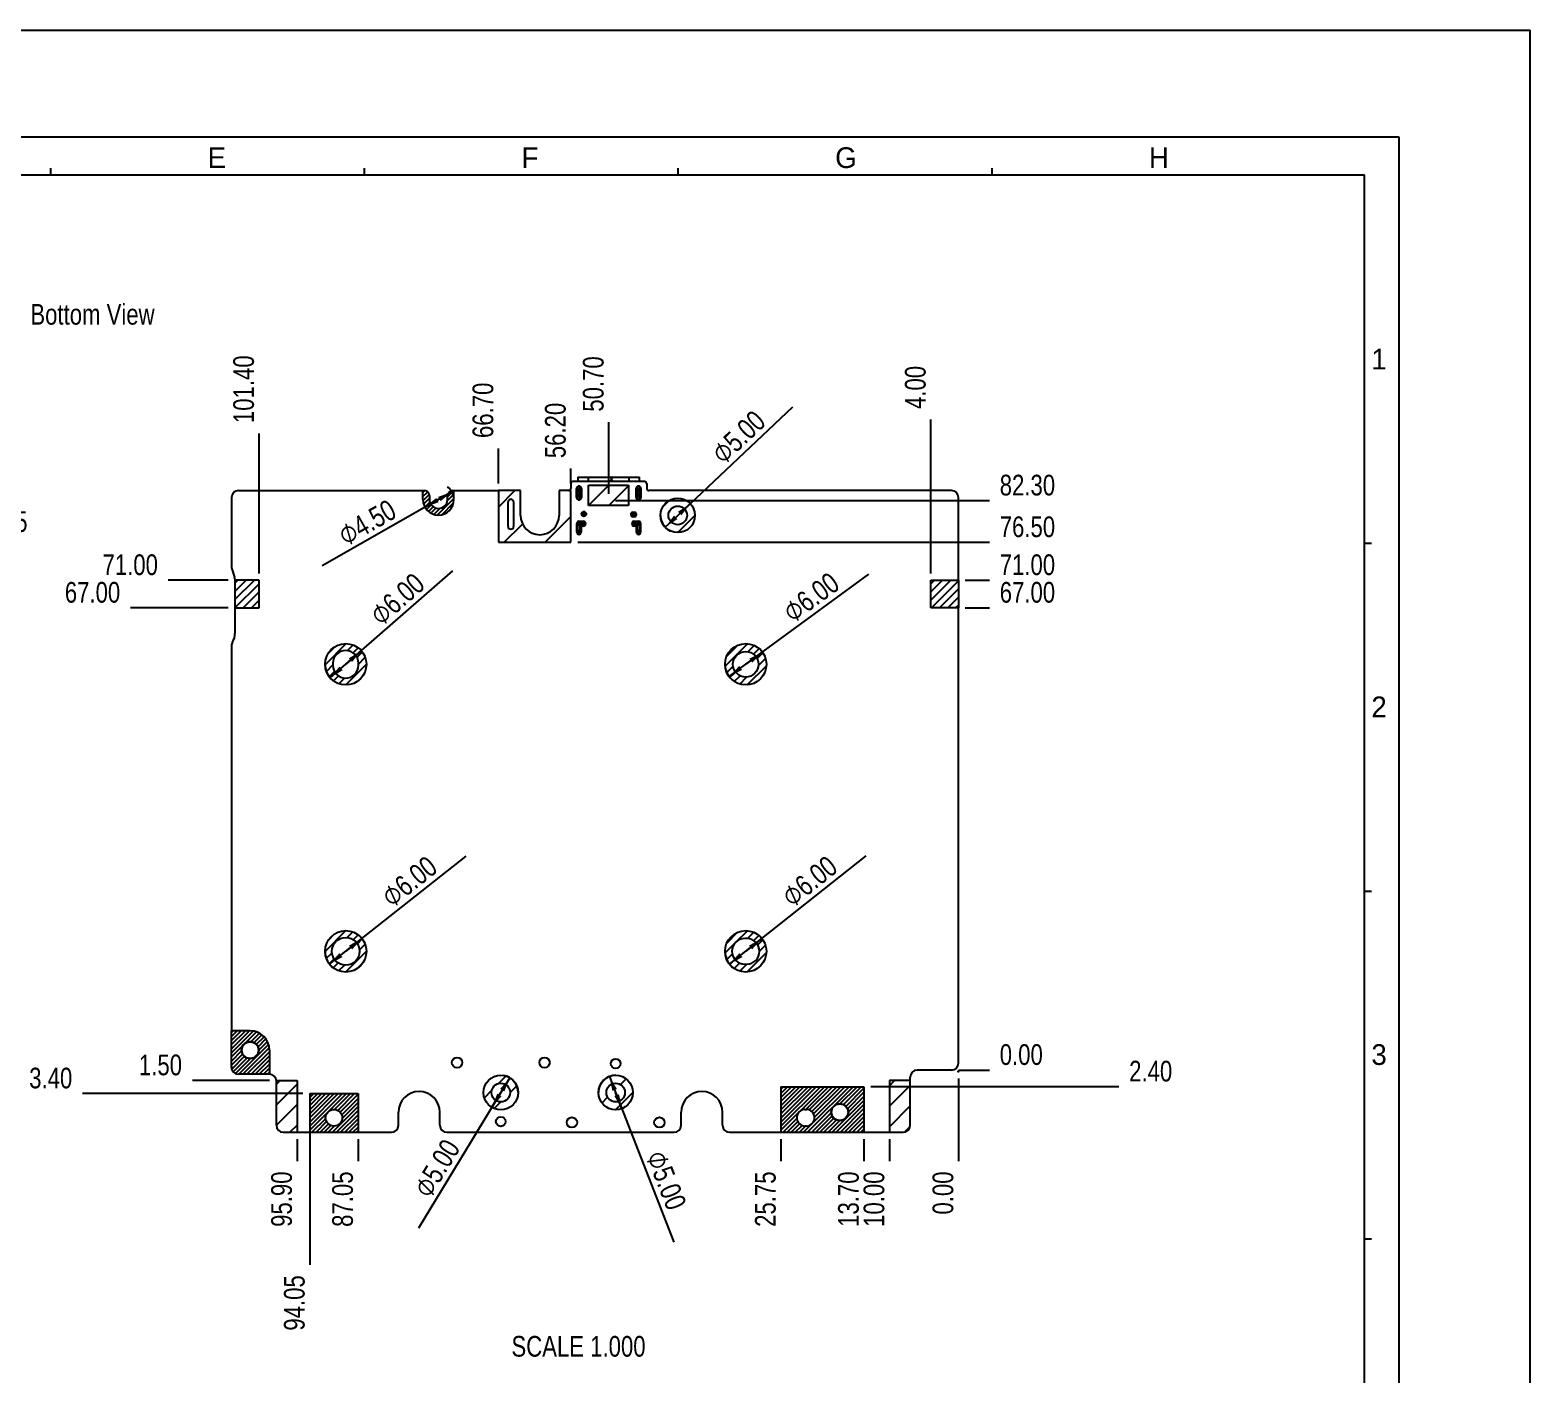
# Model space of a CAD drawing. Header units: millimetres. Extents: x 0 to 420, y 0 to 297.
# Drawn here: x 202.5 to 420, y 102.1 to 297 of the extents above; entities that cross this region are included whole.
import ezdxf

# ---------------------------------------------------------------- set-up
doc = ezdxf.new("R2010")
doc.units = ezdxf.units.MM
doc.header["$LTSCALE"] = 23.1
doc.layers.get('0').update_dxf_attribs({"linetype": 'CONTINUOUS'})
doc.layers.add('ASSEM_MEM', color=7, linetype='CONTINUOUS')
doc.layers.add('DETAIL', color=7, linetype='CONTINUOUS')
doc.styles.get("Standard").update_dxf_attribs({"font": 'txt', "width": 0.8})
doc.styles.add('TEXTSTYLE_2', font='txt')
doc.styles.add('TEXTSTYLE_3', font='symbol_asme.ttf')
doc.dimstyles.new('DIMSTYLE_1', dxfattribs={"dimtxt": 3, "dimasz": 2.1, "dimexe": 2, "dimexo": 1, "dimtad": 1, "dimzin": 0, "dimdsep": 46, "dimtxsty": 'STANDARD', "dimblk": '_FILLED', "dimblk1": '_FILLED', "dimblk2": '_FILLED', "dimcen": 0.09, "dimazin": 0, "dimtp": 0.01, "dimtm": 0.01, "dimtfac": 1, "dimtmove": 0, "dimatfit": 2, "dimldrblk": '_FILLED', "dimfxl": 1, "dimtolj": 1, "dimtzin": 0, "dimarcsym": 0})
doc.dimstyles.new('DIMSTYLE_3', dxfattribs={"dimtxt": 3, "dimasz": 2.1, "dimexe": 2, "dimexo": 1, "dimgap": 0.75, "dimtad": 0, "dimtih": 1, "dimtoh": 1, "dimzin": 0, "dimdsep": 46, "dimtxsty": 'STANDARD', "dimblk": '_FILLED', "dimblk1": '_FILLED', "dimblk2": '_FILLED', "dimcen": 0.09, "dimazin": 0, "dimtp": 0.01, "dimtm": 0.01, "dimtfac": 1, "dimtofl": 0, "dimtmove": 0, "dimatfit": 3, "dimldrblk": '_FILLED', "dimfxl": 1, "dimtolj": 1, "dimtzin": 0, "dimarcsym": 0})

# ---------------------------------------------------------------- blocks, each defined once
blk = doc.blocks.new('_FILLED')
at = {"color": 0, "linetype": 'BYBLOCK'}
blk.add_solid([(0, 0), (-1, 0.17), (-1, -0.17)], dxfattribs=at)
blk = doc.blocks.new('*D0')
at = {"color": 2, "linetype": 'CONTINUOUS'}
for p, q in [((306.28, 205.07), (324.12, 218.15)), ((308.7, 206.84), (306.28, 205.07)), ((303.86, 203.29), (306.28, 205.07))]:
    blk.add_line(p, q, dxfattribs=at)
at = {"color": 2, "linetype": 'CONTINUOUS', "xscale": 2.1, "yscale": 2.1, "zscale": 2.1}
for p, rotation in [((308.7, 206.84), 36.2664778978), ((303.86, 203.29), 216.2664778978)]:
    blk.add_blockref('_FILLED', p, dxfattribs=dict(at, rotation=rotation))
at = {"color": 2, "linetype": 'CONTINUOUS', "insert": (311.31, 213.41), "char_height": 3, "width": 19.7077, "attachment_point": 1, "rotation": 36.2665, "line_spacing_factor": 0.9, "style": 'TEXTSTYLE_3'}
blk.add_mtext('⌀\\ftxt;{\\W0.8;6.00}', dxfattribs=at)
blk = doc.blocks.new('*D1')
at = {"color": 2, "linetype": 'CONTINUOUS'}
for p, q in [((248.28, 205.07), (263.8, 218.59)), ((250.54, 207.04), (248.28, 205.07)), ((246.02, 203.1), (248.28, 205.07))]:
    blk.add_line(p, q, dxfattribs=at)
at = {"color": 2, "linetype": 'CONTINUOUS', "xscale": 2.1, "yscale": 2.1, "zscale": 2.1}
for p, rotation in [((250.54, 207.04), 41.0661526352), ((246.02, 203.1), 221.0661526352)]:
    blk.add_blockref('_FILLED', p, dxfattribs=dict(at, rotation=rotation))
at = {"color": 2, "linetype": 'CONTINUOUS', "insert": (251.43, 212.78), "char_height": 3, "width": 19.7077, "attachment_point": 1, "rotation": 41.0662, "line_spacing_factor": 0.9, "style": 'TEXTSTYLE_3'}
blk.add_mtext('⌀\\ftxt;{\\W0.8;6.00}', dxfattribs=at)
blk = doc.blocks.new('*D2')
at = {"color": 2, "linetype": 'CONTINUOUS'}
for p, q in [((248.28, 163.47), (265.73, 177.28)), ((250.63, 165.33), (248.28, 163.47)), ((245.93, 161.61), (248.28, 163.47))]:
    blk.add_line(p, q, dxfattribs=at)
at = {"color": 2, "linetype": 'CONTINUOUS', "xscale": 2.1, "yscale": 2.1, "zscale": 2.1}
for p, rotation in [((250.63, 165.33), 38.3619849431), ((245.93, 161.61), 218.3619849431)]:
    blk.add_blockref('_FILLED', p, dxfattribs=dict(at, rotation=rotation))
at = {"color": 2, "linetype": 'CONTINUOUS', "insert": (253.1, 172.06), "char_height": 3, "width": 19.7077, "attachment_point": 1, "rotation": 38.362, "line_spacing_factor": 0.9, "style": 'TEXTSTYLE_3'}
blk.add_mtext('⌀\\ftxt;{\\W0.8;6.00}', dxfattribs=at)
blk = doc.blocks.new('*D3')
at = {"color": 2, "linetype": 'CONTINUOUS'}
for p, q in [((296.42, 226.65), (313.11, 242.39)), ((294.6, 224.93), (296.42, 226.65)), ((298.24, 228.36), (296.42, 226.65))]:
    blk.add_line(p, q, dxfattribs=at)
at = {"color": 2, "linetype": 'CONTINUOUS', "xscale": 2.1, "yscale": 2.1, "zscale": 2.1}
for p, rotation in [((298.24, 228.36), 43.3108728192), ((294.6, 224.93), 223.3108728192)]:
    blk.add_blockref('_FILLED', p, dxfattribs=dict(at, rotation=rotation))
at = {"color": 2, "linetype": 'CONTINUOUS', "insert": (300.98, 236.1), "char_height": 3, "width": 19.7077, "attachment_point": 1, "rotation": 43.3109, "line_spacing_factor": 0.9, "style": 'TEXTSTYLE_3'}
blk.add_mtext('⌀\\ftxt;{\\W0.8;5.00}', dxfattribs=at)
blk = doc.blocks.new('*D4')
at = {"color": 2, "linetype": 'CONTINUOUS'}
for p, q in [((286.51, 145.33), (287.42, 143)), ((288.33, 140.67), (287.42, 143)), ((287.42, 143), (295.87, 121.33))]:
    blk.add_line(p, q, dxfattribs=at)
at = {"color": 2, "linetype": 'CONTINUOUS', "xscale": 2.1, "yscale": 2.1, "zscale": 2.1}
for p, rotation in [((286.51, 145.33), 111.3138259052), ((288.33, 140.67), 291.3138259052)]:
    blk.add_blockref('_FILLED', p, dxfattribs=dict(at, rotation=rotation))
at = {"color": 2, "linetype": 'CONTINUOUS', "insert": (294.59, 134.93), "char_height": 3, "width": 19.7077, "attachment_point": 1, "rotation": 291.3138, "line_spacing_factor": 0.9, "style": 'TEXTSTYLE_3'}
blk.add_mtext('⌀\\ftxt;{\\W0.8;5.00}', dxfattribs=at)
blk = doc.blocks.new('*D5')
at = {"color": 2, "linetype": 'CONTINUOUS'}
for p, q in [((272.07, 145.13), (270.77, 143)), ((270.77, 143), (258.81, 123.36)), ((269.47, 140.86), (270.77, 143))]:
    blk.add_line(p, q, dxfattribs=at)
at = {"color": 2, "linetype": 'CONTINUOUS', "xscale": 2.1, "yscale": 2.1, "zscale": 2.1}
for p, rotation in [((272.07, 145.13), 58.6670174978), ((269.47, 140.86), 238.6670174978)]:
    blk.add_blockref('_FILLED', p, dxfattribs=dict(at, rotation=rotation))
at = {"color": 2, "linetype": 'CONTINUOUS', "insert": (262.44, 136.53), "char_height": 3, "width": 19.7077, "attachment_point": 3, "rotation": 58.667, "line_spacing_factor": 0.9, "style": 'TEXTSTYLE_3'}
blk.add_mtext('⌀\\ftxt;{\\W0.8;5.00}', dxfattribs=at)
blk = doc.blocks.new('*D16')
at = {"color": 2, "linetype": 'CONTINUOUS'}
blk.add_line((337.12, 146.25), (341.61, 146.25), dxfattribs=at)
at = {"color": 2, "linetype": 'CONTINUOUS', "insert": (343.11, 150), "char_height": 3, "width": 9.6, "attachment_point": 1, "line_spacing_factor": 0.9}
blk.add_mtext('0.00', dxfattribs=at)
blk = doc.blocks.new('*D22')
at = {"color": 2, "linetype": 'CONTINUOUS'}
blk.add_line((327.12, 136.25), (327.12, 133.06), dxfattribs=at)
at = {"color": 2, "linetype": 'CONTINUOUS', "insert": (323.37, 131.56), "char_height": 3, "width": 12, "attachment_point": 3, "rotation": 90, "line_spacing_factor": 0.9}
blk.add_mtext('10.00', dxfattribs=at)
blk = doc.blocks.new('*D23')
at = {"color": 2, "linetype": 'CONTINUOUS'}
blk.add_line((337.12, 145.05), (337.12, 133.06), dxfattribs=at)
at = {"color": 2, "linetype": 'CONTINUOUS', "insert": (333.37, 131.56), "char_height": 3, "width": 9.6, "attachment_point": 3, "rotation": 90, "line_spacing_factor": 0.9}
blk.add_mtext('0.00', dxfattribs=at)
blk = doc.blocks.new('*D24')
at = {"color": 2, "linetype": 'CONTINUOUS'}
blk.add_line((241.22, 136.25), (241.22, 133.06), dxfattribs=at)
at = {"color": 2, "linetype": 'CONTINUOUS', "insert": (237.47, 131.56), "char_height": 3, "width": 12, "attachment_point": 3, "rotation": 90, "line_spacing_factor": 0.9}
blk.add_mtext('95.90', dxfattribs=at)
blk = doc.blocks.new('*D25')
at = {"color": 2, "linetype": 'CONTINUOUS'}
blk.add_line((237.22, 144.75), (226.04, 144.75), dxfattribs=at)
at = {"color": 2, "linetype": 'CONTINUOUS', "insert": (224.54, 148.5), "char_height": 3, "width": 9.6, "attachment_point": 3, "line_spacing_factor": 0.9}
blk.add_mtext('1.50', dxfattribs=at)
blk = doc.blocks.new('*D26')
at = {"color": 2, "linetype": 'CONTINUOUS'}
blk.add_line((231.22, 217.25), (222.55, 217.25), dxfattribs=at)
at = {"color": 2, "linetype": 'CONTINUOUS', "insert": (221.05, 221), "char_height": 3, "width": 12, "attachment_point": 3, "line_spacing_factor": 0.9}
blk.add_mtext('71.00', dxfattribs=at)
blk = doc.blocks.new('*D27')
at = {"color": 2, "linetype": 'CONTINUOUS'}
blk.add_line((231.22, 213.25), (217.08, 213.25), dxfattribs=at)
at = {"color": 2, "linetype": 'CONTINUOUS', "insert": (215.58, 217), "char_height": 3, "width": 12, "attachment_point": 3, "line_spacing_factor": 0.9}
blk.add_mtext('67.00', dxfattribs=at)
blk = doc.blocks.new('*D28')
at = {"color": 2, "linetype": 'CONTINUOUS'}
blk.add_line((338.12, 217.25), (341.61, 217.25), dxfattribs=at)
at = {"color": 2, "linetype": 'CONTINUOUS', "insert": (343.11, 221), "char_height": 3, "width": 12, "attachment_point": 1, "line_spacing_factor": 0.9}
blk.add_mtext('71.00', dxfattribs=at)
blk = doc.blocks.new('*D29')
at = {"color": 2, "linetype": 'CONTINUOUS'}
blk.add_line((338.12, 213.25), (341.61, 213.25), dxfattribs=at)
at = {"color": 2, "linetype": 'CONTINUOUS', "insert": (343.11, 217), "char_height": 3, "width": 12, "attachment_point": 1, "line_spacing_factor": 0.9}
blk.add_mtext('67.00', dxfattribs=at)
blk = doc.blocks.new('*D30')
at = {"color": 2, "linetype": 'CONTINUOUS'}
blk.add_line((333.12, 218.25), (333.12, 240.57), dxfattribs=at)
at = {"color": 2, "linetype": 'CONTINUOUS', "insert": (329.37, 242.07), "char_height": 3, "width": 9.6, "attachment_point": 1, "rotation": 90, "line_spacing_factor": 0.9}
blk.add_mtext('4.00', dxfattribs=at)
blk = doc.blocks.new('*D31')
at = {"color": 2, "linetype": 'CONTINUOUS'}
blk.add_line((235.72, 218.25), (235.72, 238.53), dxfattribs=at)
at = {"color": 2, "linetype": 'CONTINUOUS', "insert": (231.97, 240.03), "char_height": 3, "width": 14.4, "attachment_point": 1, "rotation": 90, "line_spacing_factor": 0.9}
blk.add_mtext('101.40', dxfattribs=at)
blk = doc.blocks.new('*D32')
at = {"color": 2, "linetype": 'CONTINUOUS'}
for p, q in [((261.72, 228.95), (244.84, 219.35)), ((259.76, 227.83), (261.72, 228.95)), ((263.68, 230.06), (261.72, 228.95))]:
    blk.add_line(p, q, dxfattribs=at)
at = {"color": 2, "linetype": 'CONTINUOUS', "xscale": 2.1, "yscale": 2.1, "zscale": 2.1}
for p, rotation in [((259.76, 227.83), 209.631040767), ((263.68, 230.06), 29.631040767)]:
    blk.add_blockref('_FILLED', p, dxfattribs=dict(at, rotation=rotation))
at = {"color": 2, "linetype": 'CONTINUOUS', "insert": (254.41, 229.1), "char_height": 3, "width": 19.7077, "attachment_point": 3, "rotation": 29.631, "line_spacing_factor": 0.9, "style": 'TEXTSTYLE_3'}
blk.add_mtext('⌀\\ftxt;{\\W0.8;4.50}', dxfattribs=at)
blk = doc.blocks.new('*D33')
at = {"color": 2, "linetype": 'CONTINUOUS'}
for p, q in [((306.28, 163.47), (323.76, 177.3)), ((308.63, 165.33), (306.28, 163.47)), ((303.93, 161.61), (306.28, 163.47))]:
    blk.add_line(p, q, dxfattribs=at)
at = {"color": 2, "linetype": 'CONTINUOUS', "xscale": 2.1, "yscale": 2.1, "zscale": 2.1}
for p, rotation in [((308.63, 165.33), 38.3595870441), ((303.93, 161.61), 218.3595870441)]:
    blk.add_blockref('_FILLED', p, dxfattribs=dict(at, rotation=rotation))
at = {"color": 2, "linetype": 'CONTINUOUS', "insert": (311.13, 172.09), "char_height": 3, "width": 19.7077, "attachment_point": 1, "rotation": 38.3596, "line_spacing_factor": 0.9, "style": 'TEXTSTYLE_3'}
blk.add_mtext('⌀\\ftxt;{\\W0.8;6.00}', dxfattribs=at)
blk = doc.blocks.new('*D34')
at = {"color": 2, "linetype": 'CONTINUOUS'}
blk.add_line((323.42, 136.25), (323.42, 133.06), dxfattribs=at)
at = {"color": 2, "linetype": 'CONTINUOUS', "insert": (319.67, 131.56), "char_height": 3, "width": 12, "attachment_point": 3, "rotation": 90, "line_spacing_factor": 0.9}
blk.add_mtext('13.70', dxfattribs=at)
blk = doc.blocks.new('*D35')
at = {"color": 2, "linetype": 'CONTINUOUS'}
blk.add_line((311.37, 136.25), (311.37, 133.06), dxfattribs=at)
at = {"color": 2, "linetype": 'CONTINUOUS', "insert": (307.62, 131.56), "char_height": 3, "width": 12, "attachment_point": 3, "rotation": 90, "line_spacing_factor": 0.9}
blk.add_mtext('25.75', dxfattribs=at)
blk = doc.blocks.new('*D36')
at = {"color": 2, "linetype": 'CONTINUOUS'}
blk.add_line((281.92, 222.75), (341.61, 222.75), dxfattribs=at)
at = {"color": 2, "linetype": 'CONTINUOUS', "insert": (343.11, 226.5), "char_height": 3, "width": 12, "attachment_point": 1, "line_spacing_factor": 0.9}
blk.add_mtext('76.50', dxfattribs=at)
blk = doc.blocks.new('*D37')
at = {"color": 2, "linetype": 'CONTINUOUS'}
blk.add_line((280.92, 231.25), (280.92, 233.44), dxfattribs=at)
at = {"color": 2, "linetype": 'CONTINUOUS', "insert": (277.17, 234.94), "char_height": 3, "width": 12, "attachment_point": 1, "rotation": 90, "line_spacing_factor": 0.9}
blk.add_mtext('56.20', dxfattribs=at)
blk = doc.blocks.new('*D38')
at = {"color": 2, "linetype": 'CONTINUOUS'}
blk.add_line((270.42, 231.25), (270.42, 236.36), dxfattribs=at)
at = {"color": 2, "linetype": 'CONTINUOUS', "insert": (266.67, 237.86), "char_height": 3, "width": 12, "attachment_point": 1, "rotation": 90, "line_spacing_factor": 0.9}
blk.add_mtext('66.70', dxfattribs=at)
blk = doc.blocks.new('*D44')
at = {"color": 2, "linetype": 'CONTINUOUS'}
blk.add_line((324.42, 143.85), (360.38, 143.85), dxfattribs=at)
at = {"color": 2, "linetype": 'CONTINUOUS', "insert": (361.88, 147.6), "char_height": 3, "width": 9.6, "attachment_point": 1, "line_spacing_factor": 0.9}
blk.add_mtext('2.40', dxfattribs=at)
blk = doc.blocks.new('*D45')
at = {"color": 2, "linetype": 'CONTINUOUS'}
blk.add_line((242.07, 142.85), (210.13, 142.85), dxfattribs=at)
at = {"color": 2, "linetype": 'CONTINUOUS', "insert": (208.63, 146.6), "char_height": 3, "width": 9.6, "attachment_point": 3, "line_spacing_factor": 0.9}
blk.add_mtext('3.40', dxfattribs=at)
blk = doc.blocks.new('*D46')
at = {"color": 2, "linetype": 'CONTINUOUS'}
blk.add_line((250.07, 136.25), (250.07, 133.06), dxfattribs=at)
at = {"color": 2, "linetype": 'CONTINUOUS', "insert": (246.32, 131.56), "char_height": 3, "width": 12, "attachment_point": 3, "rotation": 90, "line_spacing_factor": 0.9}
blk.add_mtext('87.05', dxfattribs=at)
blk = doc.blocks.new('*D47')
at = {"color": 2, "linetype": 'CONTINUOUS'}
blk.add_line((243.07, 140.87), (243.07, 118.02), dxfattribs=at)
at = {"color": 2, "linetype": 'CONTINUOUS', "insert": (239.32, 116.52), "char_height": 3, "width": 12, "attachment_point": 3, "rotation": 90, "line_spacing_factor": 0.9}
blk.add_mtext('94.05', dxfattribs=at)
blk = doc.blocks.new('*D50')
at = {"color": 6, "linetype": 'CONTINUOUS'}
blk.add_line((287.42, 228.79), (341.61, 228.79), dxfattribs=at)
at = {"color": 6, "linetype": 'CONTINUOUS', "insert": (343.11, 232.54), "char_height": 3, "width": 12, "attachment_point": 1, "line_spacing_factor": 0.9}
blk.add_mtext('82.30', dxfattribs=at)
blk = doc.blocks.new('*D55')
at = {"color": 6, "linetype": 'CONTINUOUS'}
blk.add_line((286.42, 229.79), (286.42, 240.18), dxfattribs=at)
at = {"color": 6, "linetype": 'CONTINUOUS', "insert": (282.67, 241.68), "char_height": 3, "width": 12, "attachment_point": 1, "rotation": 90, "line_spacing_factor": 0.9}
blk.add_mtext('50.70', dxfattribs=at)
blk = doc.blocks.new('*D59')
at = {"color": 6, "linetype": 'CONTINUOUS'}
blk.add_line((171.31, 223.5), (192.61, 223.5), dxfattribs=at)
at = {"color": 6, "linetype": 'CONTINUOUS', "insert": (194.11, 227.25), "char_height": 3, "width": 12, "attachment_point": 1, "line_spacing_factor": 0.9}
blk.add_mtext('79.95', dxfattribs=at)

msp = doc.modelspace()

# ---------------------------------------------------------------- linework, layer by layer
at = {"color": 7, "linetype": 'CONTINUOUS'}
for p in [(0, 297), (420, 0)]:
    msp.add_line(p, (420, 297), dxfattribs=at)
at = {"color": 4, "linetype": 'CONTINUOUS'}
for p, q in [((19, 281.5), (401, 281.5)), ((401, 281.5), (401, 15.5)), ((205.5, 276), (205.5, 277)), ((251, 276), (251, 277)), ((296.5, 276), (296.5, 277)), ((342, 276), (342, 277)), ((23.5, 276), (396, 276)), ((396, 21), (396, 276)), ((396, 222.6), (397, 222.6)), ((396, 172.2), (397, 172.2)), ((396, 121.8), (397, 121.8))]:
    msp.add_line(p, q, dxfattribs=at)
at = {"color": 2, "linetype": 'CONTINUOUS'}
for centre, radius, start, end in [((261.72, 228.947), 2.25, 0, 53.59353), ((296.42, 226.647), 2.5, 180, 245.11228), ((248.28, 205.067), 3, 180, 239.5011), ((306.28, 205.067), 3, 180, 234.70143), ((248.28, 163.467), 3, 180, 236.79693), ((306.28, 163.467), 3, 180, 236.79454), ((270.77, 142.997), 2.5, 0, 80.46843), ((287.42, 142.997), 2.5, 89.51242, 180)]:
    msp.add_arc(centre, radius, start, end, dxfattribs=at)
at = {"layer": 'ASSEM_MEM', "color": 7, "linetype": 'CONTINUOUS'}
for p, q in [((280.92, 231.247), (280.92, 230.547)), ((291.62, 231.547), (281.22, 231.547)), ((281.95, 232.197), (281.95, 231.547)), ((281.95, 232.197), (290.89, 232.197)), ((281.95, 230.853), (281.95, 230.797)), ((281.95, 229.092), (281.95, 230.702)), ((282.337, 230.797), (281.959, 230.797)), ((282.25, 229.092), (282.25, 230.702)), ((286.795, 231.547), (286.795, 232.047)), ((286.795, 231.997), (286.845, 231.997)), ((286.845, 231.797), (286.795, 231.797)), ((286.845, 231.547), (286.845, 232.047)), ((290.881, 230.797), (290.503, 230.797)), ((290.59, 229.092), (290.59, 230.702)), ((290.89, 231.547), (290.89, 232.197)), ((290.89, 230.797), (290.89, 230.853)), ((290.89, 230.702), (290.89, 229.092)), ((291.92, 231.247), (291.92, 230.547)), ((231.72, 229.247), (231.72, 219.209)), ((232.72, 230.247), (259.47, 230.247)), ((263.97, 230.247), (270.42, 230.247)), ((281.75, 229.247), (281.75, 230.547)), ((282.25, 230.397), (281.95, 230.397)), ((281.95, 229.397), (282.25, 229.397)), ((281.95, 228.997), (281.95, 228.94)), ((281.959, 228.997), (282.337, 228.997)), ((282.45, 230.547), (282.45, 229.247)), ((290.39, 229.247), (290.39, 230.547)), ((290.503, 228.997), (290.881, 228.997)), ((290.89, 230.397), (290.59, 230.397)), ((290.59, 229.397), (290.89, 229.397)), ((290.89, 228.94), (290.89, 228.997)), ((291.09, 230.547), (291.09, 229.247)), ((336.12, 230.247), (292.22, 230.247)), ((337.12, 217.247), (337.12, 229.247)), ((282.95, 227.147), (282.69, 227.147)), ((290.22, 226.997), (289.82, 226.997)), ((290.187, 226.467), (289.853, 226.467)), ((289.941, 227.117), (290.099, 227.117)), ((290.099, 226.447), (289.941, 226.447)), ((281.8, 224.197), (281.8, 225.497)), ((281.905, 225.497), (281.837, 225.633)), ((281.905, 224.433), (281.905, 225.497)), ((281.95, 225.365), (281.905, 225.365)), ((281.95, 224.197), (281.95, 225.747)), ((282.25, 225.747), (281.95, 225.747)), ((282.25, 225.497), (281.95, 225.497)), ((281.95, 224.197), (282.25, 224.197)), ((282.1, 225.797), (282.75, 225.797)), ((282.25, 224.197), (282.25, 225.797)), ((282.25, 224.947), (282.275, 224.947)), ((282.275, 224.917), (282.25, 224.917)), ((282.25, 224.317), (282.4, 224.317)), ((282.4, 224.283), (282.25, 224.283)), ((282.275, 224.317), (282.275, 225.797)), ((282.275, 225.717), (282.425, 225.567)), ((282.95, 225.717), (282.275, 225.717)), ((282.425, 225.417), (282.275, 225.267)), ((282.275, 225.267), (283.017, 225.267)), ((282.4, 225.097), (282.4, 224.197)), ((282.75, 225.097), (282.4, 225.097)), ((282.42, 225.567), (282.42, 225.417)), ((282.42, 225.567), (282.875, 225.567)), ((282.42, 225.417), (282.875, 225.417)), ((282.87, 225.417), (282.87, 225.567)), ((282.984, 225.676), (282.875, 225.567)), ((282.875, 225.417), (282.875, 225.567)), ((282.875, 225.417), (283.02, 225.272)), ((283.025, 225.279), (283.025, 225.615)), ((283.05, 225.497), (283.05, 225.397)), ((289.79, 225.397), (289.79, 225.497)), ((289.815, 225.615), (289.815, 225.279)), ((289.82, 225.272), (289.965, 225.417)), ((289.823, 225.267), (290.565, 225.267)), ((289.965, 225.567), (289.856, 225.676)), ((290.565, 225.717), (289.89, 225.717)), ((289.965, 225.567), (289.965, 225.417)), ((289.965, 225.567), (290.42, 225.567)), ((289.965, 225.417), (290.42, 225.417)), ((289.97, 225.567), (289.97, 225.417)), ((290.09, 225.797), (290.74, 225.797)), ((290.44, 225.097), (290.09, 225.097)), ((290.415, 225.567), (290.565, 225.717)), ((290.565, 225.267), (290.415, 225.417)), ((290.42, 225.417), (290.42, 225.567)), ((290.44, 224.197), (290.44, 225.097)), ((290.44, 224.317), (290.59, 224.317)), ((290.59, 224.283), (290.44, 224.283)), ((290.565, 224.317), (290.565, 225.797)), ((290.565, 224.947), (290.59, 224.947)), ((290.59, 224.917), (290.565, 224.917)), ((290.59, 224.197), (290.59, 225.797)), ((290.89, 225.747), (290.59, 225.747)), ((290.89, 225.497), (290.59, 225.497)), ((290.59, 224.197), (290.89, 224.197)), ((290.89, 225.747), (290.89, 224.197)), ((290.934, 225.365), (290.89, 225.365)), ((290.934, 225.497), (291.003, 225.633)), ((290.934, 225.497), (290.934, 224.433)), ((291.04, 225.497), (291.04, 224.197)), ((282.303, 223.983), (282.055, 223.983)), ((290.784, 223.983), (290.537, 223.983)), ((231.771, 218.893), (232.169, 217.701)), ((232.22, 217.385), (232.22, 217.247)), ((232.22, 213.247), (232.22, 209.547)), ((337.12, 147.247), (337.12, 213.247)), ((231.72, 207.772), (231.72, 151.947)), ((336.12, 146.247), (331.12, 146.247)), ((330.12, 144.747), (330.12, 145.247)), ((255.92, 138.247), (255.92, 140.147)), ((261.92, 138.247), (261.92, 140.147)), ((296.92, 138.247), (296.92, 140.147)), ((302.92, 138.247), (302.92, 140.147)), ((241.22, 137.247), (243.07, 137.247)), ((250.07, 137.247), (254.92, 137.247)), ((262.92, 137.247), (295.92, 137.247)), ((303.92, 137.247), (311.37, 137.247)), ((323.42, 137.247), (327.12, 137.247))]:
    msp.add_line(p, q, dxfattribs=at)
at = {"layer": 'ASSEM_MEM', "color": 2, "linetype": 'CONTINUOUS'}
for p, q in [((283.46, 228.077), (286.43, 231.047)), ((286.42, 228.067), (289.28, 230.927)), ((259.47, 229.959), (259.756, 230.245)), ((259.47, 229.365), (260.136, 230.031)), ((259.476, 228.778), (260.395, 229.696)), ((259.571, 228.279), (260.42, 229.127)), ((259.749, 227.862), (260.471, 228.585)), ((261.559, 226.703), (263.97, 229.113)), ((262.199, 226.748), (263.918, 228.468)), ((263.003, 228.741), (263.97, 229.707)), ((263.02, 229.351), (263.915, 230.247)), ((270.42, 227.845), (272.821, 230.247)), ((294.291, 227.958), (295.109, 228.776)), ((259.989, 227.509), (260.666, 228.186)), ((260.287, 227.212), (260.964, 227.889)), ((260.641, 226.972), (261.365, 227.696)), ((261.059, 226.796), (261.926, 227.663)), ((277.201, 222.747), (280.92, 226.466)), ((296.42, 224.147), (298.92, 226.647)), ((271.261, 222.747), (273.913, 225.399)), ((232.22, 216.811), (232.656, 217.247)), ((232.22, 215.623), (233.844, 217.247)), ((232.22, 214.435), (235.032, 217.247)), ((232.22, 213.247), (235.72, 216.747)), ((233.408, 213.247), (235.72, 215.559)), ((333.12, 216.736), (333.631, 217.247)), ((333.12, 215.548), (334.819, 217.247)), ((333.12, 214.36), (336.007, 217.247)), ((333.195, 213.247), (337.12, 217.172)), ((334.383, 213.247), (337.12, 215.984)), ((234.596, 213.247), (235.72, 214.371)), ((335.571, 213.247), (337.12, 214.796)), ((336.759, 213.247), (337.12, 213.608)), ((245.28, 205.007), (248.34, 208.066)), ((245.725, 206.64), (246.707, 207.621)), ((248.513, 207.052), (249.336, 207.875)), ((249.365, 206.715), (250.1, 207.451)), ((249.916, 206.079), (250.69, 206.853)), ((303.291, 204.809), (306.538, 208.056)), ((303.507, 206.213), (305.134, 207.839)), ((306.565, 206.895), (307.485, 207.814)), ((307.399, 206.54), (308.216, 207.358)), ((307.936, 205.89), (308.776, 206.73)), ((245.472, 204.011), (246.43, 204.969)), ((248.28, 202.067), (251.28, 205.067)), ((250.13, 205.105), (251.104, 206.079)), ((303.532, 203.862), (304.452, 204.782)), ((306.497, 202.075), (309.272, 204.85)), ((308.121, 204.887), (309.156, 205.921)), ((245.895, 203.246), (246.664, 204.015)), ((246.494, 202.657), (247.23, 203.393)), ((247.268, 202.243), (248.101, 203.076)), ((250.034, 202.633), (250.713, 203.312)), ((303.989, 203.13), (304.806, 203.948)), ((304.616, 202.57), (305.456, 203.41)), ((305.425, 202.191), (306.46, 203.226)), ((245.28, 163.429), (248.318, 166.467)), ((245.764, 165.1), (246.646, 165.983)), ((248.494, 165.455), (249.32, 166.281)), ((249.37, 165.143), (250.088, 165.861)), ((303.524, 164.651), (305.095, 166.223)), ((304.961, 164.901), (306.518, 166.457)), ((306.56, 165.312), (307.469, 166.221)), ((307.448, 165.012), (308.204, 165.768)), ((245.466, 162.427), (246.291, 163.252)), ((248.258, 160.467), (251.28, 163.489)), ((249.963, 164.548), (250.681, 165.266)), ((250.27, 163.667), (251.098, 164.495)), ((303.289, 163.229), (304.696, 164.636)), ((306.473, 160.473), (309.274, 163.274)), ((308.026, 164.402), (308.768, 165.144)), ((308.28, 163.468), (309.15, 164.339)), ((245.886, 161.659), (246.603, 162.376)), ((246.481, 161.066), (247.199, 161.784)), ((247.252, 160.649), (248.08, 161.477)), ((249.961, 160.982), (250.765, 161.786)), ((303.526, 162.278), (304.322, 163.074)), ((303.978, 161.542), (304.713, 162.277)), ((304.603, 160.979), (305.394, 161.77)), ((305.408, 160.596), (306.429, 161.617)), ((231.72, 151.722), (231.945, 151.947)), ((231.72, 151.128), (232.539, 151.947)), ((231.72, 150.534), (233.133, 151.947)), ((231.72, 149.94), (233.727, 151.947)), ((231.72, 149.346), (234.321, 151.947)), ((231.72, 148.752), (234.877, 151.909)), ((231.72, 148.158), (235.35, 151.788)), ((234.5, 150.344), (235.761, 151.605)), ((234.966, 150.216), (236.121, 151.371)), ((235.303, 149.959), (236.435, 151.091)), ((235.533, 149.595), (236.704, 150.766)), ((235.618, 149.087), (236.926, 150.395)), ((231.72, 147.564), (233.223, 149.067)), ((231.72, 146.97), (233.351, 148.601)), ((231.749, 146.406), (233.608, 148.264)), ((231.948, 146.011), (233.972, 148.034)), ((232.28, 145.749), (234.48, 147.948)), ((232.773, 145.647), (237.096, 149.97)), ((233.367, 145.647), (237.2, 149.48)), ((233.961, 145.647), (237.22, 148.906)), ((234.555, 145.647), (237.22, 148.312)), ((235.149, 145.647), (237.22, 147.718)), ((235.742, 145.647), (237.22, 147.124)), ((236.336, 145.647), (237.22, 146.53)), ((236.93, 145.647), (237.22, 145.936)), ((238.22, 144.187), (238.78, 144.747)), ((238.22, 141.217), (241.22, 144.217)), ((270.44, 144.306), (271.517, 145.383)), ((272.12, 143.016), (273.073, 143.969)), ((285.291, 144.308), (286.109, 145.126)), ((288.11, 144.157), (288.937, 144.984)), ((311.37, 143.464), (311.753, 143.847)), ((311.37, 142.87), (312.346, 143.847)), ((311.37, 142.276), (312.94, 143.847)), ((311.37, 141.682), (313.534, 143.847)), ((311.37, 141.088), (314.128, 143.847)), ((311.37, 140.494), (314.722, 143.847)), ((311.37, 139.9), (315.316, 143.847)), ((311.37, 139.306), (315.91, 143.847)), ((311.37, 138.712), (316.504, 143.847)), ((311.37, 138.118), (317.098, 143.847)), ((314.159, 140.314), (317.692, 143.847)), ((314.986, 140.547), (318.286, 143.847)), ((315.25, 137.247), (321.85, 143.847)), ((315.5, 140.467), (318.88, 143.847)), ((315.869, 140.242), (319.474, 143.847)), ((316.009, 138.6), (321.256, 143.847)), ((316.13, 139.909), (320.068, 143.847)), ((316.265, 139.45), (320.662, 143.847)), ((319.944, 141.347), (322.444, 143.847)), ((320.426, 141.235), (323.038, 143.847)), ((320.774, 140.989), (323.42, 143.635)), ((327.12, 143.991), (327.876, 144.747)), ((327.12, 141.021), (330.12, 144.021)), ((243.07, 142.283), (243.634, 142.847)), ((243.07, 141.689), (244.228, 142.847)), ((243.07, 141.095), (244.822, 142.847)), ((243.07, 140.501), (245.416, 142.847)), ((243.07, 139.907), (246.01, 142.847)), ((243.07, 139.313), (246.604, 142.847)), ((243.07, 138.719), (247.198, 142.847)), ((243.07, 138.125), (247.792, 142.847)), ((245.832, 140.293), (248.386, 142.847)), ((246.675, 140.542), (248.98, 142.847)), ((247.133, 140.406), (249.574, 142.847)), ((247.466, 140.145), (250.07, 142.749)), ((247.691, 139.776), (250.07, 142.155)), ((247.767, 139.258), (250.07, 141.561)), ((268.384, 142.25), (269.461, 143.327)), ((269.798, 140.694), (270.751, 141.647)), ((285.433, 141.48), (286.26, 142.307)), ((287.42, 140.497), (289.92, 142.997)), ((318.814, 137.247), (323.42, 141.853)), ((321.015, 140.636), (323.42, 143.041)), ((321.12, 140.147), (323.42, 142.447)), ((238.22, 138.247), (241.22, 141.247)), ((243.07, 137.531), (245.623, 140.085)), ((243.38, 137.247), (245.374, 139.242)), ((246.35, 137.247), (250.07, 140.967)), ((246.943, 137.247), (250.07, 140.373)), ((247.537, 137.247), (250.07, 139.779)), ((311.37, 137.525), (313.903, 140.058)), ((311.686, 137.247), (313.675, 139.236)), ((315.844, 137.247), (318.72, 140.123)), ((316.438, 137.247), (318.832, 139.641)), ((317.032, 137.247), (319.077, 139.292)), ((319.408, 137.247), (323.42, 141.259)), ((320.002, 137.247), (323.42, 140.665)), ((320.596, 137.247), (323.42, 140.071)), ((321.19, 137.247), (323.42, 139.477)), ((327.12, 138.051), (330.12, 141.051)), ((240.19, 137.247), (241.22, 138.277)), ((243.974, 137.247), (245.51, 138.784)), ((244.568, 137.247), (245.772, 138.451)), ((245.162, 137.247), (246.141, 138.226)), ((245.756, 137.247), (246.659, 138.15)), ((248.131, 137.247), (250.07, 139.185)), ((248.725, 137.247), (250.07, 138.591)), ((249.319, 137.247), (250.07, 137.997)), ((249.913, 137.247), (250.07, 137.403)), ((312.28, 137.247), (313.813, 138.779)), ((312.874, 137.247), (314.075, 138.448)), ((313.468, 137.247), (314.446, 138.224)), ((314.062, 137.247), (314.962, 138.147)), ((314.656, 137.247), (315.817, 138.408)), ((317.626, 137.247), (319.43, 139.051)), ((318.22, 137.247), (319.92, 138.947)), ((321.784, 137.247), (323.42, 138.883)), ((322.378, 137.247), (323.42, 138.289)), ((322.972, 137.247), (323.42, 137.695)), ((329.302, 137.264), (330.103, 138.065))]:
    msp.add_line(p, q, dxfattribs=at)
at = {"layer": 'ASSEM_MEM', "color": 4, "linetype": 'CONTINUOUS'}
for p, q in [((283.46, 228.067), (283.46, 231.047)), ((283.46, 231.047), (289.28, 231.047)), ((289.28, 231.047), (289.28, 228.067)), ((259.47, 228.947), (259.47, 230.247)), ((259.47, 230.247), (259.713, 230.247)), ((260.273, 229.893), (260.066, 230.1)), ((260.42, 229.54), (260.42, 228.947)), ((263.02, 228.947), (263.02, 229.54)), ((263.373, 230.1), (263.166, 229.893)), ((263.727, 230.247), (263.97, 230.247)), ((263.97, 228.947), (263.97, 230.247)), ((270.42, 230.247), (270.42, 222.747)), ((273.62, 230.247), (270.42, 230.247)), ((271.82, 225.047), (271.82, 228.597)), ((272.62, 228.597), (272.62, 225.047)), ((273.62, 226.647), (273.62, 230.247)), ((279.22, 230.247), (279.22, 226.647)), ((280.92, 230.247), (279.22, 230.247)), ((280.92, 222.747), (280.92, 230.247)), ((289.28, 228.067), (283.46, 228.067)), ((270.42, 222.747), (280.92, 222.747)), ((232.22, 217.247), (232.22, 213.247)), ((235.72, 217.247), (232.22, 217.247)), ((235.72, 213.247), (235.72, 217.247)), ((333.12, 217.247), (337.12, 217.247)), ((333.12, 213.247), (333.12, 217.247)), ((337.12, 217.247), (337.12, 213.247)), ((232.22, 213.247), (235.72, 213.247)), ((337.12, 213.247), (333.12, 213.247)), ((246.43, 205.217), (246.43, 204.917)), ((250.13, 204.917), (250.13, 205.217)), ((306.43, 165.317), (306.13, 165.317)), ((306.13, 161.617), (306.43, 161.617)), ((231.72, 146.647), (231.72, 151.947)), ((234.42, 151.947), (231.72, 151.947)), ((237.22, 149.147), (237.22, 145.647)), ((237.22, 145.647), (232.72, 145.647)), ((238.22, 138.247), (238.22, 144.747)), ((238.22, 144.747), (241.22, 144.747)), ((241.22, 144.747), (241.22, 137.247)), ((311.37, 143.847), (323.42, 143.847)), ((311.37, 143.847), (311.37, 137.247)), ((323.42, 143.847), (323.42, 137.247)), ((330.12, 144.747), (327.12, 144.747)), ((327.12, 144.747), (327.12, 137.247)), ((330.12, 138.247), (330.12, 144.747)), ((243.07, 142.847), (243.07, 137.247)), ((243.07, 142.847), (250.07, 142.847)), ((250.07, 142.847), (250.07, 137.247)), ((314.87, 140.547), (315.07, 140.547)), ((239.22, 137.247), (241.22, 137.247)), ((243.07, 137.247), (250.07, 137.247)), ((311.37, 137.247), (323.42, 137.247)), ((315.07, 138.147), (314.87, 138.147)), ((327.12, 137.247), (329.12, 137.247))]:
    msp.add_line(p, q, dxfattribs=at)
at = {"layer": 'ASSEM_MEM', "color": 9, "linetype": 'CONTINUOUS'}
for p, q in [((283.5, 231.547), (283.5, 232.197)), ((289.34, 232.197), (289.34, 231.547)), ((281.95, 230.361), (282.25, 230.361)), ((282.25, 230.255), (281.95, 230.255)), ((281.95, 230.114), (282.25, 230.114)), ((282.25, 229.68), (281.95, 229.68)), ((281.95, 229.538), (282.25, 229.538)), ((282.25, 229.433), (281.95, 229.433)), ((290.59, 230.361), (290.89, 230.361)), ((290.89, 230.255), (290.59, 230.255)), ((290.59, 230.114), (290.89, 230.114)), ((290.89, 229.68), (290.59, 229.68)), ((290.59, 229.538), (290.89, 229.538)), ((290.89, 229.433), (290.59, 229.433)), ((282.626, 227.116), (282.674, 227.05)), ((282.966, 227.05), (283.014, 227.116)), ((289.841, 227.094), (289.874, 227.05)), ((290.166, 227.05), (290.198, 227.094)), ((281.82, 225.597), (281.855, 225.597)), ((281.905, 225.215), (281.95, 225.215)), ((282.25, 225.622), (281.95, 225.622)), ((281.95, 225.297), (282.25, 225.297)), ((282.25, 224.397), (281.95, 224.397)), ((282.25, 225.125), (282.276, 225.125)), ((282.435, 225.417), (282.435, 225.567)), ((282.508, 225.567), (282.508, 225.417)), ((282.556, 225.417), (282.556, 225.567)), ((282.734, 225.567), (282.734, 225.417)), ((282.781, 225.417), (282.781, 225.567)), ((282.854, 225.567), (282.854, 225.417)), ((289.985, 225.417), (289.985, 225.567)), ((290.058, 225.567), (290.058, 225.417)), ((290.106, 225.417), (290.106, 225.567)), ((290.284, 225.567), (290.284, 225.417)), ((290.331, 225.417), (290.331, 225.567)), ((290.404, 225.567), (290.404, 225.417)), ((290.564, 225.125), (290.59, 225.125)), ((290.89, 225.622), (290.59, 225.622)), ((290.59, 225.297), (290.89, 225.297)), ((290.89, 224.397), (290.59, 224.397)), ((290.89, 225.215), (290.934, 225.215)), ((290.984, 225.597), (291.02, 225.597))]:
    msp.add_line(p, q, dxfattribs=at)
at = {"layer": 'ASSEM_MEM', "color": 4, "linetype": 'CONTINUOUS'}
for centre, radius in [((296.42, 226.647), 2.5), ((296.42, 226.647), 1.35), ((248.28, 205.067), 3), ((306.28, 205.067), 3), ((306.28, 205.067), 1.85), ((248.28, 163.467), 3), ((248.28, 163.467), 2), ((306.28, 163.467), 3), ((234.42, 149.147), 1.2), ((337.12, 146.047), 0.05), ((270.77, 142.997), 2.5), ((270.77, 142.997), 1.35), ((287.42, 142.997), 2.5), ((287.42, 142.997), 1.35), ((246.57, 139.347), 1.2), ((319.92, 140.147), 1.2)]:
    msp.add_circle(centre, radius, dxfattribs=at)
at = {"layer": 'ASSEM_MEM', "color": 7, "linetype": 'CONTINUOUS'}
for centre, radius in [((282.82, 226.847), 0.335), ((282.82, 226.847), 0.25), ((290.02, 226.847), 0.25), ((234.42, 149.147), 1.25), ((264.425, 147.337), 0.75), ((277.105, 147.337), 0.75), ((287.42, 147.197), 0.7), ((319.92, 140.147), 1.25), ((270.765, 138.797), 0.7), ((281.08, 138.657), 0.75), ((293.76, 138.657), 0.75)]:
    msp.add_circle(centre, radius, dxfattribs=at)
at = {"layer": 'ASSEM_MEM', "color": 9, "linetype": 'CONTINUOUS'}
for centre in [(282.82, 226.847), (290.02, 226.847)]:
    msp.add_circle(centre, 0.13, dxfattribs=at)
at = {"layer": 'ASSEM_MEM', "color": 7, "linetype": 'CONTINUOUS'}
for centre, radius, start, end in [((281.22, 231.247), 0.3, 90, 180), ((282.1, 230.547), 0.35, 0, 180), ((286.82, 231.597), 0.2, 97.18076, 194.55869), ((286.645, 232.047), 0.15, 0, 90), ((286.995, 232.047), 0.15, 90, 180), ((286.82, 231.597), 0.2, 345.46042, 82.81924), ((290.74, 230.547), 0.35, 0, 180), ((291.62, 231.247), 0.3, 0, 90), ((232.72, 229.247), 1, 90, 180), ((280.62, 230.547), 0.3, 270, 360), ((282.1, 229.247), 0.35, 180, 360), ((290.74, 229.247), 0.35, 180, 360), ((292.22, 230.547), 0.3, 180, 270), ((336.12, 229.247), 1, 0, 90), ((289.941, 226.782), 0.335, 90, 270), ((290.099, 226.782), 0.335, 270, 90), ((282.1, 225.497), 0.3, 90, 180), ((282.1, 224.197), 0.3, 180, 360), ((282.055, 224.433), 0.45, 244.45186, 270), ((282.055, 224.433), 0.15, 180, 224.53418), ((281.8, 224.697), 0.15, 0, 45), ((282.75, 225.497), 0.3, 0, 90), ((282.75, 225.397), 0.3, 270, 360), ((290.09, 225.497), 0.3, 90, 180), ((290.09, 225.397), 0.3, 180, 270), ((290.74, 224.197), 0.3, 180, 360), ((290.74, 225.497), 0.3, 0, 90), ((290.784, 224.433), 0.45, 270, 295.54814), ((291.04, 224.697), 0.15, 135, 180), ((290.784, 224.433), 0.15, 315.46566, 360), ((232.72, 219.209), 1, 180, 198.43495), ((231.22, 217.385), 1, 0, 18.43495), ((229.82, 209.547), 2.4, 328.53302, 360), ((232.72, 207.772), 1, 148.53302, 180), ((331.12, 145.247), 1, 90, 180), ((336.12, 147.247), 1, 270, 360), ((237.22, 144.647), 1, 0, 90), ((258.92, 140.147), 3, 0, 180), ((299.92, 140.147), 3, 0, 180), ((254.92, 138.247), 1, 270, 360), ((262.92, 138.247), 1, 180, 270), ((295.92, 138.247), 1, 270, 360), ((303.92, 138.247), 1, 180, 270)]:
    msp.add_arc(centre, radius, start, end, dxfattribs=at)
at = {"layer": 'ASSEM_MEM', "color": 4, "linetype": 'CONTINUOUS'}
for centre, radius, start, end in [((261.72, 228.947), 2.25, 180, 360), ((259.713, 229.747), 0.5, 45, 90), ((259.92, 229.54), 0.5, 0, 45), ((261.72, 228.947), 1.3, 180, 360), ((263.52, 229.54), 0.5, 135, 180), ((263.727, 229.747), 0.5, 90, 135), ((272.22, 228.597), 0.4, 0, 180), ((276.42, 226.647), 2.8, 180, 360), ((272.22, 225.047), 0.4, 180, 360), ((248.28, 205.217), 1.85, 0, 180), ((248.28, 204.917), 1.85, 180, 360), ((306.13, 163.467), 1.85, 90, 270), ((306.43, 163.467), 1.85, 270, 90), ((234.42, 149.147), 2.8, 0, 90), ((232.7, 146.647), 1, 170.46486, 200.6735), ((232.72, 146.647), 1, 180, 270), ((314.87, 139.347), 1.2, 90, 270), ((315.07, 139.347), 1.2, 270, 90), ((239.22, 138.247), 1, 180, 270), ((329.12, 138.247), 1, 270, 360)]:
    msp.add_arc(centre, radius, start, end, dxfattribs=at)
at = {"layer": 'ASSEM_MEM', "color": 9, "linetype": 'CONTINUOUS'}
msp.add_arc((290.02, 226.847), 0.37, 156.50759, 23.29847, dxfattribs=at)
at = {"layer": 'ASSEM_MEM', "color": 7, "linetype": 'CONTINUOUS'}
for points, knots in [([(281.95, 230.702), (281.95, 230.715), (281.95, 230.734), (281.951, 230.757), (281.951, 230.771), (281.953, 230.782), (281.954, 230.789), (281.955, 230.793), (281.957, 230.796), (281.958, 230.797), (281.959, 230.797)], [0, 0, 0, 0, 0.4068277, 0.5756513, 0.7176841, 0.8309734, 0.9144447, 0.9450509, 0.9687019, 1, 1, 1, 1]), ([(282.261, 230.797), (282.259, 230.797), (282.255, 230.79), (282.253, 230.782), (282.252, 230.771), (282.251, 230.757), (282.25, 230.734), (282.25, 230.715), (282.25, 230.702)], [0, 0, 0, 0, 0.0887533, 0.1726234, 0.2856243, 0.4270386, 0.5950662, 1, 1, 1, 1]), ([(290.59, 230.702), (290.59, 230.715), (290.59, 230.734), (290.589, 230.757), (290.588, 230.771), (290.586, 230.782), (290.585, 230.79), (290.581, 230.797), (290.578, 230.797)], [0, 0, 0, 0, 0.4049338, 0.5729614, 0.7143757, 0.8273766, 0.9112467, 1, 1, 1, 1]), ([(290.881, 230.797), (290.882, 230.797), (290.883, 230.796), (290.884, 230.793), (290.886, 230.789), (290.887, 230.782), (290.888, 230.771), (290.889, 230.757), (290.89, 230.734), (290.89, 230.715), (290.89, 230.702)], [0, 0, 0, 0, 0.0312981, 0.0549491, 0.0855553, 0.1690266, 0.2823159, 0.4243487, 0.5931723, 1, 1, 1, 1]), ([(281.959, 228.997), (281.958, 228.997), (281.957, 228.998), (281.955, 229.001), (281.954, 229.005), (281.953, 229.012), (281.951, 229.023), (281.951, 229.037), (281.95, 229.06), (281.95, 229.078), (281.95, 229.092)], [0, 0, 0, 0, 0.0312981, 0.0549491, 0.0855553, 0.1690266, 0.2823159, 0.4243487, 0.5931723, 1, 1, 1, 1]), ([(282.25, 229.092), (282.25, 229.078), (282.25, 229.06), (282.251, 229.037), (282.252, 229.023), (282.253, 229.012), (282.255, 229.003), (282.259, 228.997), (282.261, 228.997)], [0, 0, 0, 0, 0.4049338, 0.5729614, 0.7143757, 0.8273766, 0.9112467, 1, 1, 1, 1]), ([(290.578, 228.997), (290.581, 228.997), (290.585, 229.003), (290.586, 229.012), (290.588, 229.023), (290.589, 229.037), (290.59, 229.06), (290.59, 229.078), (290.59, 229.092)], [0, 0, 0, 0, 0.0887533, 0.1726234, 0.2856243, 0.4270386, 0.5950662, 1, 1, 1, 1]), ([(290.89, 229.092), (290.89, 229.078), (290.89, 229.06), (290.889, 229.037), (290.888, 229.023), (290.887, 229.012), (290.886, 229.005), (290.884, 229.001), (290.883, 228.998), (290.882, 228.997), (290.881, 228.997)], [0, 0, 0, 0, 0.4068277, 0.5756513, 0.7176841, 0.8309734, 0.9144447, 0.9450509, 0.9687019, 1, 1, 1, 1]), ([(282.254, 225.197), (282.253, 225.197), (282.252, 225.195), (282.251, 225.193), (282.25, 225.188), (282.25, 225.181), (282.25, 225.174), (282.25, 225.17)], [0, 0, 0, 0, 0.0897609, 0.1703831, 0.2791456, 0.5830982, 1, 1, 1, 1]), ([(282.26, 225.189), (282.259, 225.191), (282.258, 225.194), (282.255, 225.197), (282.254, 225.197)], [0, 0, 0, 0, 0.674873, 1, 1, 1, 1]), ([(282.275, 225.13), (282.273, 225.142), (282.269, 225.162), (282.263, 225.181), (282.26, 225.189)], [0, 0, 0, 0, 0.6025937, 1, 1, 1, 1]), ([(290.58, 225.189), (290.577, 225.181), (290.571, 225.162), (290.567, 225.142), (290.565, 225.13)], [0, 0, 0, 0, 0.3973763, 1, 1, 1, 1]), ([(290.586, 225.197), (290.585, 225.197), (290.582, 225.194), (290.581, 225.191), (290.58, 225.189)], [0, 0, 0, 0, 0.325155, 1, 1, 1, 1])]:
    msp.add_open_spline(points, degree=3, knots=knots, dxfattribs=at)

# ---------------------------------------------------------------- texts
at = {"color": 2, "linetype": 'CONTINUOUS', "char_height": 3, "width": 3, "attachment_point": 1, "line_spacing_factor": 0.9, "style": 'TEXTSTYLE_2'}
for s, insert in [('E', (228.25, 280)), ('F', (273.75, 280)), ('G', (319.25, 280)), ('H', (364.75, 280)), ('1', (397, 250.8)), ('2', (397, 200.4)), ('3', (397, 150))]:
    msp.add_mtext(s, dxfattribs=dict(at, insert=insert))
at = {"layer": 'DETAIL', "color": 2, "linetype": 'CONTINUOUS', "char_height": 3, "width": 26.4, "line_spacing_factor": 0.9}
for s, insert, attachment_point in [('Bottom View', (202.551, 257.296), 1), ('SCALE 1.000', (291.757, 107.715), 3)]:
    msp.add_mtext(s, dxfattribs=dict(at, insert=insert, attachment_point=attachment_point))

# ---------------------------------------------------------------- dimensions: what is measured, and where the dimension line sits
at = {"color": 2, "linetype": 'CONTINUOUS'}
for feature_location, offset, dtype, origin, picture, middle in [((235.72, 218.247), (0, 20.285), 1, (337.12, 213.247), '*D31', (233.47, 247.532)), ((333.12, 218.247), (0, 22.328), 1, (337.12, 213.247), '*D30', (330.87, 246.875)), ((270.42, 231.247), (0, 5.112), 1, (337.12, 222.747), '*D38', (268.17, 243.859)), ((280.92, 231.247), (0, 2.193), 1, (337.12, 222.747), '*D37', (278.67, 240.939)), ((281.92, 222.747), (59.694, 0), 0, (280.92, 146.247), '*D36', (349.114, 224.997)), ((231.22, 217.247), (-8.675, 0), 0, (235.72, 146.247), '*D26', (215.045, 219.497)), ((338.12, 217.247), (3.494, 0), 0, (337.12, 146.247), '*D28', (349.114, 219.497)), ((231.22, 213.247), (-14.139, 0), 0, (235.72, 146.247), '*D27', (209.581, 215.497)), ((338.12, 213.247), (3.494, 0), 0, (337.12, 146.247), '*D29', (349.114, 215.497)), ((237.22, 144.747), (-11.177, 0), 0, (241.22, 146.247), '*D25', (220.043, 146.997)), ((337.119857962, 146.246889433), (4.494262844, 0), 0, (336.119857962, 146.246889433), '*D16', (347.914116211, 148.496891785)), ((242.07, 142.847), (-31.937, 0), 0, (250.07, 146.247), '*D45', (203.832, 145.097)), ((327.12, 136.247), (0, -3.184), 1, (337.12, 146.047), '*D22', (324.87, 125.863)), ((324.42, 143.847), (35.962, 0), 0, (323.42, 146.247), '*D44', (366.682, 146.097)), ((337.119857962, 145.046889433), (0, -11.98375753), 1, (337.119857962, 146.046889433), '*D23', (334.869856626, 126.763139663)), ((243.07, 140.872), (0, -22.853), 1, (337.12, 141.872), '*D47', (240.82, 110.594)), ((241.22, 136.247), (0, -3.184), 1, (337.12, 137.247), '*D24', (238.97, 125.563)), ((250.07, 136.247), (0, -3.184), 1, (337.12, 137.247), '*D46', (247.82, 125.563)), ((311.37, 136.247), (0, -3.184), 1, (337.12, 137.247), '*D35', (309.12, 125.638)), ((323.42, 136.247), (0, -3.184), 1, (337.12, 137.247), '*D34', (321.17, 125.863))]:
    dim = msp.add_ordinate_dim(feature_location=feature_location, offset=offset, dtype=dtype, origin=origin, dimstyle='DIMSTYLE_3', override={"dimtad": 1, "dimtih": 0, "dimtoh": 0}, dxfattribs=at)
    dim.commit()
    dim.dimension.update_dxf_attribs({"geometry": picture, "text_midpoint": middle})
at = {"color": 6, "linetype": 'CONTINUOUS'}
for feature_location, offset, dtype, origin, picture, middle in [((286.42, 229.794), (0, 10.386), 1, (337.12, 228.794), '*D55', (284.17, 247.681)), ((287.42, 228.794), (54.194, 0), 0, (286.42, 146.494), '*D50', (349.039, 231.044)), ((171.309, 223.503), (21.296, 0), 0, (170.309, 143.553), '*D59', (200.181, 225.753))]:
    dim = msp.add_ordinate_dim(feature_location=feature_location, offset=offset, dtype=dtype, origin=origin, dimstyle='DIMSTYLE_3', override={"dimtad": 1, "dimtih": 0, "dimtoh": 0}, dxfattribs=at)
    dim.commit()
    dim.dimension.update_dxf_attribs({"geometry": picture, "text_midpoint": middle})
at = {"color": 2, "linetype": 'CONTINUOUS'}
for p1, p2, picture, middle in [((298.239, 228.362), (294.601, 224.932), '*D3', (306.791, 239.516)), ((259.764, 227.834), (263.676, 230.059), '*D32', (249.439, 224.55)), ((250.542, 207.038), (246.018, 203.096), '*D1', (257.365, 215.967)), ((308.699, 206.842), (303.861, 203.292), '*D0', (317.49, 216.082)), ((250.632, 165.329), (245.928, 161.605), '*D2', (259.182, 174.965)), ((308.632, 165.329), (303.927, 161.605), '*D33', (317.216, 174.992)), ((269.47, 140.861), (272.07, 145.132), '*D5', (260.307, 130.138)), ((288.329, 140.668), (286.511, 145.326), '*D4', (295.583, 128.265))]:
    dim = msp.add_diameter_dim_2p(p1=p1, p2=p2, text='{\\fSymbol_ASME;\\W1.0;⌀}<>', dimstyle='DIMSTYLE_1', override={"dimpost": '<>'}, dxfattribs=at)
    dim.commit()
    dim.dimension.update_dxf_attribs({"geometry": picture, "text_midpoint": middle, "dimtype": 163})

doc.saveas('drawing.dxf')
